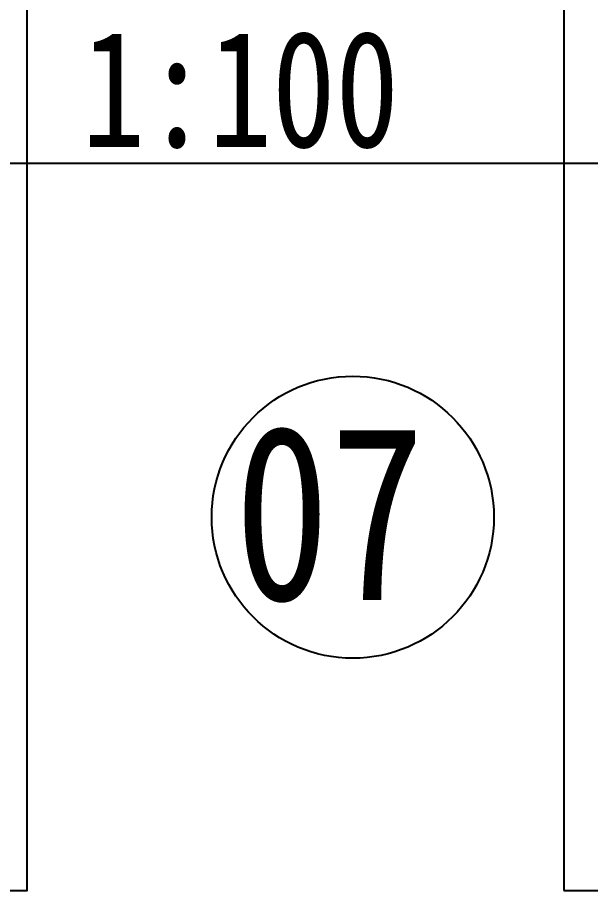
# Model space of a CAD drawing. Extents: x 169490 to 7584583, y -2399407 to 1374371.
# Drawn here: x 3812812 to 3845907, y 661273 to 711716 of the extents above; entities that cross this region are included whole.
import ezdxf

# ---------------------------------------------------------------- set-up
doc = ezdxf.new("R2010")
doc.units = 0
doc.header["$LTSCALE"] = 100
doc.layers.add('TEXT', color=7, linetype='CONTINUOUS')
doc.layers.add('图框', color=140, linetype='CONTINUOUS')
doc.styles.add('黑体', font='simhei.ttf', dxfattribs={"width": 0.7})

msp = doc.modelspace()

# ---------------------------------------------------------------- linework, layer by layer
at = {"layer": 'TEXT', "color": 2}
msp.add_lwpolyline([(3844366.7, 703273), (3813366.7, 703273), (3813366.7, 721081.4), (3844366.7, 721081.4)], close=True, dxfattribs=at)
at = {"layer": 'TEXT', "color": 1}
msp.add_circle((3832177.5, 682844.4), 8148.1, dxfattribs=at)
at = {"layer": '图框'}
for points in [[(3753966.7, 661273), (3813366.7, 661273), (3813366.7, 703273), (3753966.7, 703273)], [(3844366.7, 661273), (3903766.7, 661273), (3903766.7, 703273), (3844366.7, 703273)]]:
    msp.add_lwpolyline(points, close=True, dxfattribs=at)

# ---------------------------------------------------------------- texts
at = {"layer": 'TEXT', "color": 2, "style": '黑体', "width": 0.8}
msp.add_text('1:100', height=6729.45, dxfattribs=at).set_placement((3816529.8, 704229.7))
at = {"layer": 'TEXT', "color": 1, "style": '黑体', "width": 0.8}
msp.add_text('07', height=10094.18, dxfattribs=at).set_placement((3825345, 678064))

doc.saveas('drawing.dxf')
